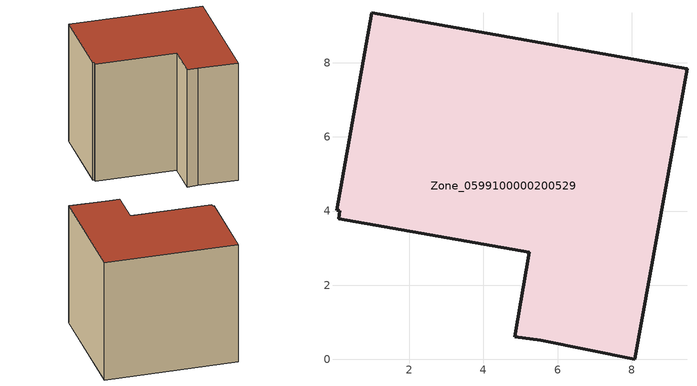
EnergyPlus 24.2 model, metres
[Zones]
Zone_0599100000200529
 floor ground (C_G): 0.04,4.02 0.99,9.35 9.49,7.83 8.08,0 5.54,0.51 4.84,0.61 5.24,2.89 0.09,3.79 0.13,4.01 z0
 wall outside (C_F): 5.24,2.89 4.84,0.61 5.54,0.51 8.08,0 9.49,7.83 0.99,9.35 0.04,4.02 0.13,4.01 0.09,3.79 5.24,2.89 z0:8.17
 roof outside (C_R): 0.09,3.79 5.24,2.89 4.84,0.61 5.54,0.51 8.08,0 9.49,7.83 0.99,9.35 0.04,4.02 0.13,4.01 z8.17
[BUILDING]
Pand.0599100000200529: North Axis=0; Terrain=City; Loads Convergence Tolerance Value=0.04; Temperature Convergence Tolerance Value=0.4; Solar Distribution=FullExterior; Maximum Number of Warmup Days=25; Minimum Number of Warmup Days=1
[Site:Location]
Rotterdam.The.Hague.AP_ZH_NLD Design_Conditions: Latitude=51.96; Longitude=4.45; Time Zone=1; Elevation=-4.5
[SITE:GROUNDTEMPERATURE:BUILDINGSURFACE]
18, 18, 18, 18, 18, 18, 18, 18, 18, 18, 18, 18
[MATERIAL] Thermal Absorptance=0.9; Solar Absorptance=0.7; Visible Absorptance=0.7
Name | Roughness | Thickness | Conductivity | Density | Specific Heat
G.TC.1975-1991 | MediumSmooth | 0.15 | 0.288461 | 540 | 1210
F.TC.1975-1991 | Rough | 0.3 | 0.230769 | 1920 | 840
R.TC.1975-1991 | MediumRough | 0.2 | 0.153846 | 1500 | 1000
[CONSTRUCTION]
C_G: G.TC.1975-1991
C_F: F.TC.1975-1991
C_R: R.TC.1975-1991
[ZONE]
Zone_0599100000200529: Type=1; Multiplier=1; Ceiling Height=Autocalculate; Volume=Autocalculate; Floor Area=autocalculate; Part of Total Floor Area=Yes
[ZONEINFILTRATION:DESIGNFLOWRATE]
Infil_Zone_0599100000200529: Zone or ZoneList or Space or SpaceList=Zone_0599100000200529; Schedule=AlwaysOn; Design Flow Rate Calculation Method=Flow/Area; Flow Rate per Floor Area=0.003; Constant Term Coefficient=1; Temperature Term Coefficient=0; Velocity Term Coefficient=0; Velocity Squared Term Coefficient=0
[HVACTEMPLATE:ZONE:IDEALLOADSAIRSYSTEM]
Zone_0599100000200529: Maximum Heating Supply Air Temperature=50; Minimum Cooling Supply Air Temperature=13; Maximum Heating Supply Air Humidity Ratio=0.0156; Minimum Cooling Supply Air Humidity Ratio=0.0077; Heating Limit=NoLimit; Cooling Limit=NoLimit; Dehumidification Control Type=ConstantSensibleHeatRatio; Cooling Sensible Heat Ratio=0.7; Dehumidification Setpoint=60; Humidification Control Type=None; Humidification Setpoint=30; Outdoor Air Method=None; Outdoor Air Flow Rate per Person=0.00944; Outdoor Air Flow Rate per Zone Floor Area=0; Outdoor Air Flow Rate per Zone=0; Demand Controlled Ventilation Type=None; Outdoor Air Economizer Type=NoEconomizer; Heat Recovery Type=None; Sensible Heat Recovery Effectiveness=0.7; Latent Heat Recovery Effectiveness=0.65
[ZONECONTROL:THERMOSTAT]
ThermostatControl_Zone_0599100000200529: Zone or ZoneList=Zone_0599100000200529; Control Type Schedule=DualSetpointControlType; Control 1=Thermostat_Zone_0599100000200529; Temperature Difference Between Cutout And Setpoint=0
[THERMOSTATSETPOINT:DUALSETPOINT]
Thermostat_Zone_0599100000200529: Heating Setpoint Temperature Schedule=HeatingSetpoint_Zone_0599100000200529; Cooling Setpoint Temperature Schedule=CoolingSetpoint_Zone_0599100000200529
[SCHEDULE:COMPACT]
HeatingSetpoint_Zone_0599100000200529: Through: 12/31, For: AllDays, Until: 24:00, 21
CoolingSetpoint_Zone_0599100000200529: Through: 12/31, For: AllDays, Until: 24:00, 24
DualSetpointControlType: Through: 12/31, For: AllDays, Until: 24:00, 4
AlwaysOn: Through: 12/31, For: AllDays, Until: 24:00, 1
